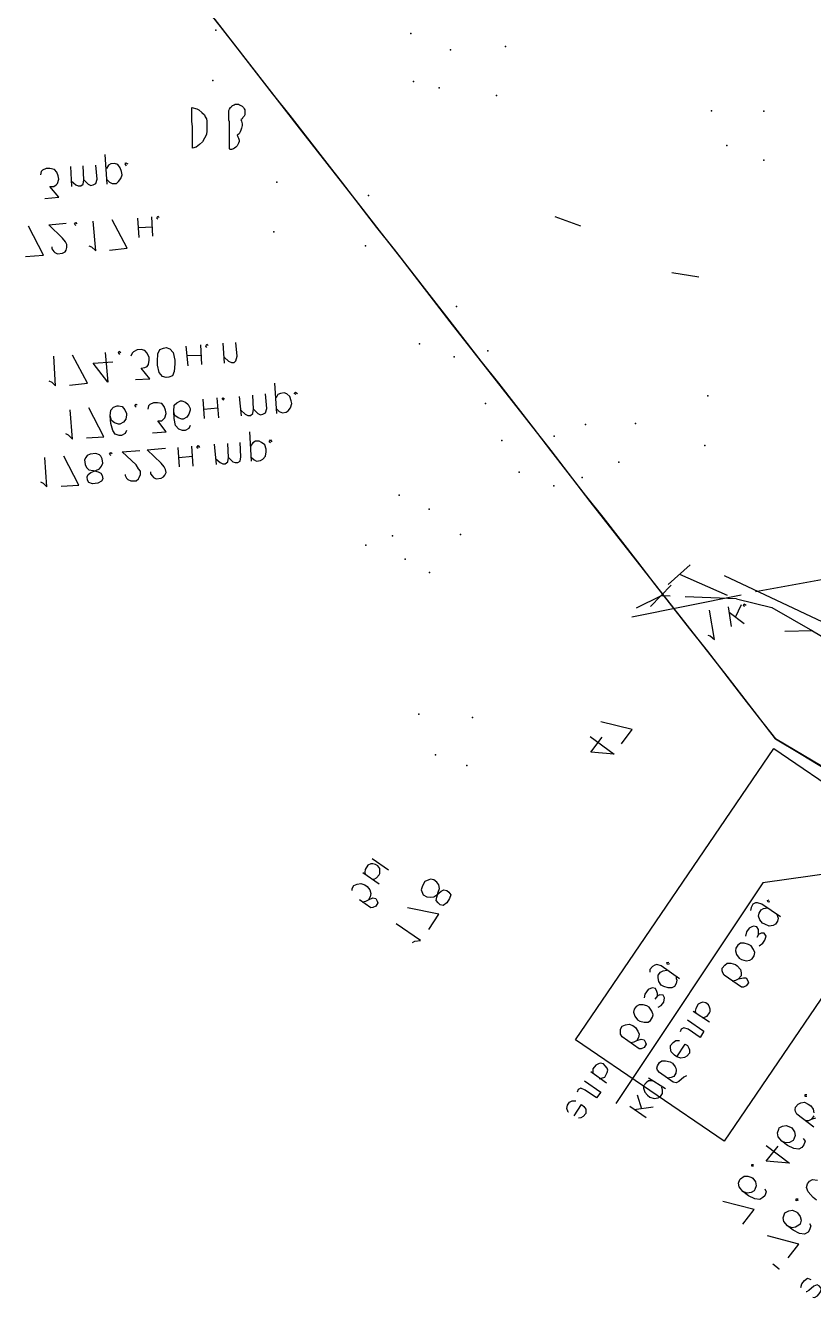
# Model space of a CAD drawing. Header units: metres. Extents: x 5 to 225, y 228 to 542.
# Drawn here: x 142.42 to 170.11, y 243.5 to 288.19 of the extents above; entities that cross this region are included whole.
import ezdxf

# ---------------------------------------------------------------- set-up
doc = ezdxf.new("R2010")
doc.units = ezdxf.units.M
for name, color, linetype in [('BOUNDARY', 7, 'Continuous'), ('BUILDING', 7, 'Continuous'), ('ELECTR_CABLE', 7, 'Continuous'), ('GRASS', 7, 'Continuous'), ('TREE', 7, 'Continuous'), ('WATER_PIPELINE', 7, 'Continuous')]:
    doc.layers.add(name, color=color, linetype=linetype)

msp = doc.modelspace()

# ---------------------------------------------------------------- linework, layer by layer
at = {"layer": 'BOUNDARY'}
msp.add_lwpolyline([(148.049, 289.702), (149.263, 288.157), (149.881, 287.362), (151.095, 285.795), (151.713, 285.022), (152.928, 283.455), (153.546, 282.66), (154.76, 281.092), (155.378, 280.32), (156.592, 278.752), (157.211, 277.957), (158.425, 276.39), (159.043, 275.617), (160.257, 274.05), (160.875, 273.255), (162.09, 271.687), (162.708, 270.915), (163.922, 269.347), (164.54, 268.552), (165.754, 266.985), (166.373, 266.212), (167.587, 264.645), (168.205, 263.85), (168.779, 263.122), (168.779, 263.122), (169.684, 262.592), (170.545, 262.062)], dxfattribs=at)
at = {"layer": 'BUILDING'}
msp.add_lwpolyline([(173.943, 259.222), (166.969, 248.992), (161.745, 252.554), (168.719, 262.784)], close=True, dxfattribs=at)
at = {"layer": 'ELECTR_CABLE'}
for points in [[(145.289, 282.616), (145.223, 283.653)], [(145.973, 283.256), (145.929, 283.322), (145.929, 283.322), (145.951, 283.366), (145.951, 283.366), (146.018, 283.322)], [(143.103, 282.108), (143.589, 282.152), (143.589, 282.152), (143.28, 282.527), (143.28, 282.527), (143.412, 282.527), (143.412, 282.527), (143.501, 282.594), (143.501, 282.594), (143.545, 282.638), (143.545, 282.638), (143.589, 282.792), (143.589, 282.792), (143.567, 282.903), (143.567, 282.903), (143.523, 283.035), (143.523, 283.035), (143.435, 283.123), (143.435, 283.123), (143.28, 283.168), (143.28, 283.168), (143.148, 283.168), (143.148, 283.168), (143.015, 283.101), (143.015, 283.101), (142.971, 283.057), (142.971, 283.057), (142.949, 282.947)], [(144.053, 282.527), (144.009, 283.234)], [(144.031, 282.726), (144.185, 282.594), (144.185, 282.594), (144.273, 282.549), (144.273, 282.549), (144.362, 282.549), (144.362, 282.549), (144.45, 282.616), (144.45, 282.616), (144.472, 282.77), (144.472, 282.77), (144.45, 283.256)], [(144.472, 282.77), (144.627, 282.616), (144.627, 282.616), (144.715, 282.571), (144.715, 282.571), (144.803, 282.594), (144.803, 282.594), (144.892, 282.638), (144.892, 282.638), (144.936, 282.792), (144.936, 282.792), (144.892, 283.278)], [(145.289, 282.77), (145.377, 282.682), (145.377, 282.682), (145.466, 282.638), (145.466, 282.638), (145.62, 282.638), (145.62, 282.638), (145.686, 282.704), (145.686, 282.704), (145.775, 282.814), (145.775, 282.814), (145.819, 282.947), (145.819, 282.947), (145.797, 283.057), (145.797, 283.057), (145.753, 283.19), (145.753, 283.19), (145.664, 283.3), (145.664, 283.3), (145.554, 283.344), (145.554, 283.344), (145.421, 283.322), (145.421, 283.322), (145.333, 283.278), (145.333, 283.278), (145.267, 283.168)], [(142.419, 280.077), (143.059, 280.121), (143.059, 280.121), (142.529, 281.136)], [(143.346, 280.408), (143.346, 280.342), (143.346, 280.342), (143.412, 280.253), (143.412, 280.253), (143.457, 280.209), (143.457, 280.209), (143.545, 280.165), (143.545, 280.165), (143.722, 280.187), (143.722, 280.187), (143.81, 280.231), (143.81, 280.231), (143.854, 280.297), (143.854, 280.297), (143.876, 280.386), (143.876, 280.386), (143.876, 280.496), (143.876, 280.496), (143.832, 280.585), (143.832, 280.585), (143.722, 280.717), (143.722, 280.717), (143.236, 281.181), (143.236, 281.181), (143.854, 281.247)], [(144.185, 281.158), (144.141, 281.203), (144.141, 281.203), (144.185, 281.269), (144.185, 281.269), (144.229, 281.225)], [(144.649, 280.452), (144.737, 280.408), (144.737, 280.408), (144.892, 280.275), (144.892, 280.275), (144.803, 281.313)], [(145.377, 280.297), (145.995, 280.364), (145.995, 280.364), (145.466, 281.357)], [(146.415, 280.739), (146.371, 281.423)], [(146.901, 280.783), (146.856, 281.468)], [(147.077, 281.379), (147.033, 281.423), (147.033, 281.423), (147.077, 281.49), (147.077, 281.49), (147.121, 281.445)], [(161.935, 281.136), (161.03, 281.468)], [(146.393, 281.092), (146.879, 281.114)], [(166.086, 279.348), (165.136, 279.503)], [(145.223, 276.699), (145.311, 275.661), (145.311, 275.661), (144.803, 276.324), (144.803, 276.324), (145.488, 276.368)], [(145.731, 276.633), (145.686, 276.699), (145.686, 276.699), (145.708, 276.743), (145.708, 276.743), (145.775, 276.699)], [(146.282, 275.75), (146.79, 275.772), (146.79, 275.772), (146.481, 276.147), (146.481, 276.147), (146.614, 276.169), (146.614, 276.169), (146.702, 276.213), (146.702, 276.213), (146.746, 276.279), (146.746, 276.279), (146.768, 276.434), (146.768, 276.434), (146.768, 276.522), (146.768, 276.522), (146.702, 276.677), (146.702, 276.677), (146.614, 276.765), (146.614, 276.765), (146.481, 276.809), (146.481, 276.809), (146.349, 276.787), (146.349, 276.787), (146.216, 276.721), (146.216, 276.721), (146.172, 276.677), (146.172, 276.677), (146.128, 276.566)], [(147.364, 275.816), (147.232, 275.86), (147.232, 275.86), (147.121, 275.992), (147.121, 275.992), (147.055, 276.257), (147.055, 276.257), (147.055, 276.39), (147.055, 276.39), (147.077, 276.655), (147.077, 276.655), (147.143, 276.809), (147.143, 276.809), (147.276, 276.853), (147.276, 276.853), (147.364, 276.876), (147.364, 276.876), (147.497, 276.831), (147.497, 276.831), (147.607, 276.699), (147.607, 276.699), (147.673, 276.434), (147.673, 276.434), (147.673, 276.302), (147.673, 276.302), (147.651, 276.037), (147.651, 276.037), (147.585, 275.882), (147.585, 275.882), (147.453, 275.838), (147.453, 275.838), (147.364, 275.816)], [(148.137, 276.235), (148.071, 276.92)], [(148.623, 276.279), (148.578, 276.964)], [(148.799, 276.876), (148.755, 276.92), (148.755, 276.92), (148.799, 276.986), (148.799, 276.986), (148.843, 276.942)], [(149.417, 276.324), (149.373, 277.03)], [(149.417, 276.522), (149.55, 276.39), (149.55, 276.39), (149.66, 276.346), (149.66, 276.346), (149.749, 276.346), (149.749, 276.346), (149.815, 276.412), (149.815, 276.412), (149.859, 276.566), (149.859, 276.566), (149.815, 277.052)], [(143.236, 275.705), (143.346, 275.661), (143.346, 275.661), (143.479, 275.529), (143.479, 275.529), (143.412, 276.566)], [(143.964, 275.551), (144.605, 275.617), (144.605, 275.617), (144.075, 276.611)], [(148.115, 276.589), (148.601, 276.611)], [(151.25, 274.557), (151.184, 275.617)], [(146.305, 274.778), (146.26, 274.822), (146.26, 274.822), (146.305, 274.889), (146.305, 274.889), (146.349, 274.844)], [(146.879, 273.873), (147.364, 273.917), (147.364, 273.917), (147.077, 274.293), (147.077, 274.293), (147.21, 274.293), (147.21, 274.293), (147.276, 274.359), (147.276, 274.359), (147.32, 274.403), (147.32, 274.403), (147.364, 274.557), (147.364, 274.557), (147.342, 274.668), (147.342, 274.668), (147.298, 274.8), (147.298, 274.8), (147.21, 274.911), (147.21, 274.911), (147.055, 274.933), (147.055, 274.933), (146.923, 274.933), (146.923, 274.933), (146.79, 274.867), (146.79, 274.867), (146.746, 274.822), (146.746, 274.822), (146.724, 274.712)], [(148.203, 274.138), (148.159, 274.028), (148.159, 274.028), (148.027, 273.961), (148.027, 273.961), (147.938, 273.961), (147.938, 273.961), (147.806, 274.006), (147.806, 274.006), (147.695, 274.138), (147.695, 274.138), (147.651, 274.381), (147.651, 274.381), (147.629, 274.624), (147.629, 274.624), (147.651, 274.844), (147.651, 274.844), (147.74, 274.933), (147.74, 274.933), (147.872, 274.999), (147.872, 274.999), (147.916, 274.999), (147.916, 274.999), (148.049, 274.955), (148.049, 274.955), (148.137, 274.867), (148.137, 274.867), (148.203, 274.734), (148.203, 274.734), (148.203, 274.668), (148.203, 274.668), (148.159, 274.535), (148.159, 274.535), (148.093, 274.425), (148.093, 274.425), (147.96, 274.359), (147.96, 274.359), (147.916, 274.359), (147.916, 274.359), (147.784, 274.403), (147.784, 274.403), (147.673, 274.491), (147.673, 274.491), (147.629, 274.624)], [(148.711, 274.381), (148.667, 275.065)], [(149.219, 274.403), (149.152, 275.109)], [(149.395, 275.021), (149.329, 275.065), (149.329, 275.065), (149.373, 275.109), (149.373, 275.109), (149.417, 275.065)], [(150.013, 274.469), (149.947, 275.154)], [(149.991, 274.668), (150.146, 274.535), (150.146, 274.535), (150.234, 274.491), (150.234, 274.491), (150.323, 274.491), (150.323, 274.491), (150.411, 274.557), (150.411, 274.557), (150.433, 274.712), (150.433, 274.712), (150.411, 275.198)], [(150.433, 274.712), (150.587, 274.557), (150.587, 274.557), (150.676, 274.513), (150.676, 274.513), (150.764, 274.535), (150.764, 274.535), (150.852, 274.58), (150.852, 274.58), (150.897, 274.734), (150.897, 274.734), (150.852, 275.242)], [(151.25, 274.712), (151.338, 274.624), (151.338, 274.624), (151.448, 274.58), (151.448, 274.58), (151.581, 274.602), (151.581, 274.602), (151.647, 274.646), (151.647, 274.646), (151.736, 274.756), (151.736, 274.756), (151.78, 274.911), (151.78, 274.911), (151.758, 274.999), (151.758, 274.999), (151.713, 275.154), (151.713, 275.154), (151.603, 275.242), (151.603, 275.242), (151.515, 275.286), (151.515, 275.286), (151.382, 275.264), (151.382, 275.264), (151.294, 275.22), (151.294, 275.22), (151.228, 275.109)], [(151.934, 275.22), (151.868, 275.264), (151.868, 275.264), (151.912, 275.308), (151.912, 275.308), (151.978, 275.264)], [(143.832, 273.851), (143.92, 273.807), (143.92, 273.807), (144.075, 273.652), (144.075, 273.652), (143.986, 274.69)], [(144.56, 273.696), (145.179, 273.741), (145.179, 273.741), (144.649, 274.756)], [(145.973, 273.961), (145.929, 273.851), (145.929, 273.851), (145.797, 273.785), (145.797, 273.785), (145.708, 273.785), (145.708, 273.785), (145.576, 273.829), (145.576, 273.829), (145.488, 273.961), (145.488, 273.961), (145.421, 274.204), (145.421, 274.204), (145.399, 274.469), (145.399, 274.469), (145.421, 274.668), (145.421, 274.668), (145.51, 274.778), (145.51, 274.778), (145.642, 274.822), (145.642, 274.822), (145.686, 274.822), (145.686, 274.822), (145.819, 274.8), (145.819, 274.8), (145.907, 274.69), (145.907, 274.69), (145.973, 274.557), (145.973, 274.557), (145.973, 274.513), (145.973, 274.513), (145.951, 274.359), (145.951, 274.359), (145.863, 274.248), (145.863, 274.248), (145.731, 274.182), (145.731, 274.182), (145.686, 274.182), (145.686, 274.182), (145.554, 274.226), (145.554, 274.226), (145.444, 274.315), (145.444, 274.315), (145.399, 274.469)], [(148.689, 274.712), (149.175, 274.756)], [(149.55, 273.012), (149.704, 272.858), (149.704, 272.858), (149.793, 272.835), (149.793, 272.835), (149.881, 272.835), (149.881, 272.835), (149.969, 272.88), (149.969, 272.88), (149.991, 273.034), (149.991, 273.034), (149.969, 273.542)], [(150.367, 272.88), (150.3, 273.917)], [(150.367, 273.012), (150.455, 272.924), (150.455, 272.924), (150.543, 272.88), (150.543, 272.88), (150.676, 272.902), (150.676, 272.902), (150.764, 272.946), (150.764, 272.946), (150.852, 273.056), (150.852, 273.056), (150.874, 273.211), (150.874, 273.211), (150.874, 273.299), (150.874, 273.299), (150.83, 273.454), (150.83, 273.454), (150.72, 273.542), (150.72, 273.542), (150.632, 273.586), (150.632, 273.586), (150.499, 273.586), (150.499, 273.586), (150.411, 273.52), (150.411, 273.52), (150.323, 273.409)], [(151.029, 273.52), (150.985, 273.564), (150.985, 273.564), (151.029, 273.63), (151.029, 273.63), (151.073, 273.564)], [(144.781, 272.085), (144.649, 272.129), (144.649, 272.129), (144.605, 272.217), (144.605, 272.217), (144.583, 272.328), (144.583, 272.328), (144.627, 272.416), (144.627, 272.416), (144.715, 272.482), (144.715, 272.482), (144.892, 272.548), (144.892, 272.548), (145.024, 272.615), (145.024, 272.615), (145.09, 272.703), (145.09, 272.703), (145.134, 272.813), (145.134, 272.813), (145.112, 272.968), (145.112, 272.968), (145.068, 273.056), (145.068, 273.056), (145.024, 273.1), (145.024, 273.1), (144.892, 273.145), (144.892, 273.145), (144.693, 273.122), (144.693, 273.122), (144.583, 273.078), (144.583, 273.078), (144.538, 273.012), (144.538, 273.012), (144.494, 272.924), (144.494, 272.924), (144.516, 272.769), (144.516, 272.769), (144.56, 272.659), (144.56, 272.659), (144.649, 272.571), (144.649, 272.571), (144.803, 272.548), (144.803, 272.548), (144.98, 272.504), (144.98, 272.504), (145.068, 272.46), (145.068, 272.46), (145.112, 272.372), (145.112, 272.372), (145.134, 272.261), (145.134, 272.261), (145.09, 272.173), (145.09, 272.173), (144.958, 272.107), (144.958, 272.107), (144.781, 272.085)], [(145.421, 273.078), (145.377, 273.122), (145.377, 273.122), (145.421, 273.189), (145.421, 273.189), (145.466, 273.145)], [(145.929, 272.416), (145.929, 272.372), (145.929, 272.372), (145.973, 272.284), (145.973, 272.284), (146.018, 272.239), (146.018, 272.239), (146.128, 272.195), (146.128, 272.195), (146.305, 272.195), (146.305, 272.195), (146.393, 272.261), (146.393, 272.261), (146.415, 272.306), (146.415, 272.306), (146.459, 272.416), (146.459, 272.416), (146.459, 272.526), (146.459, 272.526), (146.393, 272.615), (146.393, 272.615), (146.305, 272.747), (146.305, 272.747), (145.819, 273.211), (145.819, 273.211), (146.437, 273.255)], [(146.812, 272.504), (146.812, 272.438), (146.812, 272.438), (146.879, 272.35), (146.879, 272.35), (146.923, 272.306), (146.923, 272.306), (147.011, 272.261), (147.011, 272.261), (147.188, 272.284), (147.188, 272.284), (147.276, 272.328), (147.276, 272.328), (147.32, 272.394), (147.32, 272.394), (147.364, 272.482), (147.364, 272.482), (147.342, 272.593), (147.342, 272.593), (147.298, 272.681), (147.298, 272.681), (147.188, 272.813), (147.188, 272.813), (146.702, 273.277), (146.702, 273.277), (147.342, 273.343)], [(147.828, 272.681), (147.784, 273.365)], [(148.314, 272.703), (148.269, 273.409)], [(148.49, 273.321), (148.446, 273.365), (148.446, 273.365), (148.49, 273.432), (148.49, 273.432), (148.534, 273.365)], [(149.13, 272.769), (149.064, 273.476)], [(149.108, 272.968), (149.263, 272.835), (149.263, 272.835), (149.351, 272.791), (149.351, 272.791), (149.439, 272.791), (149.439, 272.791), (149.528, 272.858), (149.528, 272.858), (149.55, 273.012), (149.55, 273.012), (149.528, 273.498)], [(142.949, 272.151), (143.037, 272.107), (143.037, 272.107), (143.17, 271.974), (143.17, 271.974), (143.103, 273.012)], [(143.677, 271.997), (144.296, 272.041), (144.296, 272.041), (143.766, 273.056)], [(147.806, 273.012), (148.291, 273.056)], [(165.004, 268.552), (165.777, 269.237)], [(165.401, 268.906), (167.079, 268.177)], [(166.969, 268.862), (170.832, 267.051)], [(171.936, 268.994), (168.073, 268.288)], [(167.565, 268.177), (163.723, 267.404)], [(165.114, 268.53), (164.386, 267.78)], [(164.761, 268.155), (163.878, 267.714)], [(165.07, 268.133), (164.761, 268.155)], [(167.41, 268.045), (165.6, 268.111)], [(167.234, 267.073), (167.123, 267.758)], [(167.366, 267.404), (167.587, 267.846)], [(167.41, 268.045), (168.647, 267.736), (168.647, 267.736), (170.082, 266.919), (170.082, 266.919), (170.788, 266.499)], [(167.697, 267.78), (167.653, 267.802), (167.653, 267.802), (167.675, 267.868), (167.675, 267.868), (167.741, 267.824)], [(166.395, 266.764), (166.483, 266.742), (166.483, 266.742), (166.638, 266.61), (166.638, 266.61), (166.461, 267.647)], [(167.675, 267.162), (167.145, 267.559)], [(170.082, 266.919), (169.11, 266.897)], [(163.37, 262.945), (163.745, 263.453), (163.745, 263.453), (162.642, 263.718)], [(162.266, 263.21), (163.105, 262.592), (163.105, 262.592), (162.288, 262.658), (162.288, 262.658), (162.686, 263.188)], [(155.18, 258.507), (154.606, 258.905)], [(174.188, 258.618), (175.071, 259.015), (175.071, 259.015), (168.337, 258.066), (168.337, 258.066), (163.171, 250.317)], [(154.848, 258.022), (154.274, 258.419)], [(154.606, 258.198), (154.672, 258.198), (154.672, 258.198), (154.76, 258.243), (154.76, 258.243), (154.848, 258.353), (154.848, 258.353), (154.87, 258.397), (154.87, 258.397), (154.87, 258.507), (154.87, 258.507), (154.87, 258.574), (154.87, 258.574), (154.804, 258.662), (154.804, 258.662), (154.716, 258.706), (154.716, 258.706), (154.628, 258.728), (154.628, 258.728), (154.561, 258.728), (154.561, 258.728), (154.451, 258.684), (154.451, 258.684), (154.363, 258.53), (154.363, 258.53), (154.341, 258.441), (154.341, 258.441), (154.363, 258.375)], [(153.899, 257.795), (153.899, 257.867), (153.965, 257.978), (154.076, 258.022), (154.208, 258.044), (154.341, 258), (154.429, 257.933), (154.517, 257.823), (154.561, 257.691), (154.539, 257.58), (154.473, 257.47)], [(157.233, 257.359), (157.1, 257.271), (157.1, 257.271), (156.99, 257.293), (156.99, 257.293), (156.924, 257.359), (156.924, 257.359), (156.857, 257.448), (156.857, 257.448), (156.879, 257.558), (156.879, 257.558), (156.924, 257.735), (156.924, 257.735), (156.968, 257.867), (156.968, 257.867), (156.946, 258), (156.946, 258), (156.879, 258.088), (156.879, 258.088), (156.769, 258.176), (156.769, 258.176), (156.659, 258.198), (156.659, 258.198), (156.592, 258.176), (156.592, 258.176), (156.46, 258.11), (156.46, 258.11), (156.372, 257.956), (156.372, 257.956), (156.328, 257.823), (156.328, 257.823), (156.35, 257.757), (156.35, 257.757), (156.394, 257.646), (156.394, 257.646), (156.526, 257.58), (156.526, 257.58), (156.637, 257.558), (156.637, 257.558), (156.769, 257.58), (156.769, 257.58), (156.879, 257.646), (156.879, 257.646), (157.034, 257.779), (157.034, 257.779), (157.122, 257.823), (157.122, 257.823), (157.233, 257.801), (157.233, 257.801), (157.299, 257.735), (157.299, 257.735), (157.365, 257.646), (157.365, 257.646), (157.321, 257.514), (157.321, 257.514), (157.233, 257.359)], [(154.473, 257.47), (154.628, 257.536), (154.738, 257.514), (154.782, 257.426), (154.804, 257.359), (154.738, 257.249), (154.628, 257.205), (154.561, 257.183), (154.162, 257.464)], [(154.252, 257.404), (154.385, 257.426), (154.473, 257.47)], [(168.58, 257.404), (168.514, 257.382), (168.514, 257.382), (168.492, 257.448), (168.492, 257.448), (168.558, 257.47)], [(156.592, 256.432), (156.946, 256.962), (156.946, 256.962), (155.842, 257.183)], [(168.956, 256.874), (168.293, 257.315), (168.293, 257.315), (168.139, 257.359), (168.139, 257.359), (168.073, 257.359), (168.073, 257.359), (167.984, 257.315), (167.984, 257.315), (167.918, 257.205), (167.918, 257.205), (167.896, 257.095)], [(168.823, 256.962), (168.845, 256.896), (168.845, 256.896), (168.867, 256.83), (168.867, 256.83), (168.845, 256.719), (168.845, 256.719), (168.779, 256.609), (168.779, 256.609), (168.691, 256.565), (168.691, 256.565), (168.558, 256.543), (168.558, 256.543), (168.404, 256.609), (168.404, 256.609), (168.315, 256.653), (168.315, 256.653), (168.227, 256.763), (168.227, 256.763), (168.183, 256.896), (168.183, 256.896), (168.205, 257.006), (168.205, 257.006), (168.271, 257.117), (168.271, 257.117), (168.36, 257.161), (168.36, 257.161), (168.492, 257.183)], [(156.018, 255.969), (156.107, 256.013), (156.107, 256.013), (156.305, 256.035), (156.305, 256.035), (155.444, 256.631)], [(168.183, 256.256), (168.183, 256.366), (168.183, 256.366), (168.183, 256.432), (168.183, 256.432), (168.117, 256.521), (168.117, 256.521), (168.006, 256.543), (168.006, 256.543), (167.94, 256.521), (167.94, 256.521), (167.852, 256.476), (167.852, 256.476), (167.763, 256.344), (167.763, 256.344), (167.719, 256.189)], [(168.205, 255.858), (168.337, 255.946), (168.337, 255.946), (168.404, 256.057), (168.404, 256.057), (168.448, 256.189), (168.448, 256.189), (168.382, 256.3), (168.382, 256.3), (168.271, 256.3), (168.271, 256.3), (168.183, 256.256), (168.183, 256.256), (168.117, 256.145)], [(167.962, 255.395), (168.028, 255.505), (168.028, 255.505), (168.05, 255.615), (168.05, 255.615), (168.006, 255.726), (168.006, 255.726), (167.918, 255.858), (167.918, 255.858), (167.83, 255.902), (167.83, 255.902), (167.675, 255.946), (167.675, 255.946), (167.543, 255.946), (167.543, 255.946), (167.454, 255.88), (167.454, 255.88), (167.388, 255.77), (167.388, 255.77), (167.366, 255.682), (167.366, 255.682), (167.41, 255.549), (167.41, 255.549), (167.499, 255.417), (167.499, 255.417), (167.587, 255.373), (167.587, 255.373), (167.741, 255.328), (167.741, 255.328), (167.874, 255.35), (167.874, 255.35), (167.962, 255.395)], [(165.048, 255.218), (164.982, 255.196), (164.982, 255.196), (164.96, 255.262), (164.96, 255.262), (165.026, 255.284)], [(167.256, 254.622), (167.388, 254.644), (167.388, 254.644), (167.476, 254.688), (167.476, 254.688), (167.653, 254.732), (167.653, 254.732), (167.741, 254.732), (167.741, 254.732), (167.808, 254.622), (167.808, 254.622), (167.83, 254.556), (167.83, 254.556), (167.741, 254.445), (167.741, 254.445), (167.653, 254.401), (167.653, 254.401), (167.587, 254.401), (167.587, 254.401), (166.969, 254.821), (166.969, 254.821), (166.925, 254.909), (166.925, 254.909), (166.902, 254.975), (166.902, 254.975), (166.902, 255.063), (166.902, 255.063), (166.991, 255.174), (166.991, 255.174), (167.079, 255.24), (167.079, 255.24), (167.212, 255.24), (167.212, 255.24), (167.366, 255.196), (167.366, 255.196), (167.432, 255.152), (167.432, 255.152), (167.543, 255.019), (167.543, 255.019), (167.565, 254.909), (167.565, 254.909), (167.565, 254.798), (167.565, 254.798), (167.476, 254.688)], [(165.401, 254.688), (164.761, 255.152), (164.761, 255.152), (164.606, 255.196), (164.606, 255.196), (164.54, 255.174), (164.54, 255.174), (164.452, 255.13), (164.452, 255.13), (164.364, 255.019), (164.364, 255.019), (164.364, 254.931)], [(165.291, 254.776), (165.291, 254.71), (165.291, 254.71), (165.313, 254.644), (165.313, 254.644), (165.291, 254.534), (165.291, 254.534), (165.225, 254.423), (165.225, 254.423), (165.136, 254.379), (165.136, 254.379), (165.004, 254.379), (165.004, 254.379), (164.849, 254.423), (164.849, 254.423), (164.761, 254.467), (164.761, 254.467), (164.673, 254.6), (164.673, 254.6), (164.651, 254.732), (164.651, 254.732), (164.651, 254.821), (164.651, 254.821), (164.739, 254.931), (164.739, 254.931), (164.827, 254.975), (164.827, 254.975), (164.96, 254.997)], [(164.628, 254.092), (164.628, 254.18), (164.628, 254.18), (164.606, 254.247), (164.606, 254.247), (164.562, 254.357), (164.562, 254.357), (164.452, 254.379), (164.452, 254.379), (164.386, 254.357), (164.386, 254.357), (164.297, 254.313), (164.297, 254.313), (164.187, 254.158), (164.187, 254.158), (164.165, 254.026)], [(164.651, 253.695), (164.761, 253.761), (164.761, 253.761), (164.849, 253.871), (164.849, 253.871), (164.871, 254.026), (164.871, 254.026), (164.827, 254.114), (164.827, 254.114), (164.717, 254.136), (164.717, 254.136), (164.628, 254.092), (164.628, 254.092), (164.54, 253.982)], [(166.218, 253.319), (166.284, 253.341), (166.284, 253.341), (166.373, 253.386), (166.373, 253.386), (166.461, 253.496), (166.461, 253.496), (166.483, 253.54), (166.483, 253.54), (166.483, 253.628), (166.483, 253.628), (166.461, 253.695), (166.461, 253.695), (166.417, 253.783), (166.417, 253.783), (166.328, 253.849), (166.328, 253.849), (166.218, 253.871), (166.218, 253.871), (166.152, 253.849), (166.152, 253.849), (166.064, 253.805), (166.064, 253.805), (165.975, 253.65), (165.975, 253.65), (165.953, 253.562), (165.953, 253.562), (165.975, 253.496)], [(164.386, 253.231), (164.452, 253.341), (164.452, 253.341), (164.474, 253.43), (164.474, 253.43), (164.43, 253.562), (164.43, 253.562), (164.341, 253.695), (164.341, 253.695), (164.253, 253.739), (164.253, 253.739), (164.121, 253.783), (164.121, 253.783), (163.988, 253.783), (163.988, 253.783), (163.878, 253.717), (163.878, 253.717), (163.812, 253.628), (163.812, 253.628), (163.79, 253.518), (163.79, 253.518), (163.834, 253.386), (163.834, 253.386), (163.922, 253.253), (163.922, 253.253), (164.01, 253.209), (164.01, 253.209), (164.165, 253.165), (164.165, 253.165), (164.297, 253.165), (164.297, 253.165), (164.386, 253.231)], [(166.461, 253.165), (165.887, 253.54)], [(163.679, 252.458), (163.812, 252.48), (163.812, 252.48), (163.9, 252.525), (163.9, 252.525), (164.054, 252.569), (164.054, 252.569), (164.165, 252.547), (164.165, 252.547), (164.209, 252.458), (164.209, 252.458), (164.231, 252.392), (164.231, 252.392), (164.165, 252.282), (164.165, 252.282), (164.054, 252.238), (164.054, 252.238), (163.988, 252.238), (163.988, 252.238), (163.392, 252.657), (163.392, 252.657), (163.326, 252.745), (163.326, 252.745), (163.326, 252.812), (163.326, 252.812), (163.326, 252.922), (163.326, 252.922), (163.392, 253.032), (163.392, 253.032), (163.503, 253.077), (163.503, 253.077), (163.635, 253.099), (163.635, 253.099), (163.767, 253.054), (163.767, 253.054), (163.856, 252.988), (163.856, 252.988), (163.944, 252.856), (163.944, 252.856), (163.988, 252.745), (163.988, 252.745), (163.966, 252.635), (163.966, 252.635), (163.9, 252.525)], [(165.688, 253.253), (166.262, 252.856), (166.262, 252.856), (166.13, 252.635), (166.13, 252.635), (165.71, 252.922), (165.71, 252.922), (165.556, 252.966), (165.556, 252.966), (165.467, 252.922), (165.467, 252.922), (165.423, 252.834)], [(165.313, 251.951), (165.6, 252.392), (165.6, 252.392), (165.688, 252.348), (165.688, 252.348), (165.732, 252.26), (165.732, 252.26), (165.754, 252.193), (165.754, 252.193), (165.754, 252.083), (165.754, 252.083), (165.666, 251.973), (165.666, 251.973), (165.578, 251.929), (165.578, 251.929), (165.445, 251.906), (165.445, 251.906), (165.313, 251.951), (165.313, 251.951), (165.225, 252.017), (165.225, 252.017), (165.114, 252.127), (165.114, 252.127), (165.092, 252.26), (165.092, 252.26), (165.092, 252.348), (165.092, 252.348), (165.18, 252.458), (165.18, 252.458), (165.269, 252.525), (165.269, 252.525), (165.401, 252.525)], [(162.597, 251.178), (162.664, 251.2), (162.664, 251.2), (162.774, 251.244), (162.774, 251.244), (162.84, 251.354), (162.84, 251.354), (162.862, 251.399), (162.862, 251.399), (162.884, 251.487), (162.884, 251.487), (162.862, 251.553), (162.862, 251.553), (162.796, 251.641), (162.796, 251.641), (162.73, 251.708), (162.73, 251.708), (162.619, 251.73), (162.619, 251.73), (162.553, 251.708), (162.553, 251.708), (162.465, 251.664), (162.465, 251.664), (162.355, 251.531), (162.355, 251.531), (162.355, 251.421), (162.355, 251.421), (162.355, 251.354)], [(165.644, 251.288), (165.556, 251.244), (165.556, 251.244), (165.379, 251.09), (165.379, 251.09), (165.291, 251.045), (165.291, 251.045), (165.18, 251.067), (165.18, 251.067), (164.695, 251.399), (164.695, 251.399), (164.628, 251.487), (164.628, 251.487), (164.606, 251.553), (164.606, 251.553), (164.628, 251.641), (164.628, 251.641), (164.695, 251.752), (164.695, 251.752), (164.783, 251.818), (164.783, 251.818), (164.915, 251.818), (164.915, 251.818), (165.07, 251.774), (165.07, 251.774), (165.158, 251.73), (165.158, 251.73), (165.247, 251.597), (165.247, 251.597), (165.269, 251.553), (165.269, 251.553), (165.291, 251.487), (165.291, 251.487), (165.269, 251.377), (165.269, 251.377), (165.202, 251.266), (165.202, 251.266), (165.114, 251.222), (165.114, 251.222), (164.982, 251.2)], [(162.84, 251.023), (162.288, 251.421)], [(164.915, 250.825), (164.319, 251.2)], [(162.068, 251.112), (162.642, 250.714), (162.642, 250.714), (162.487, 250.516), (162.487, 250.516), (162.09, 250.781), (162.09, 250.781), (161.935, 250.847), (161.935, 250.847), (161.847, 250.803), (161.847, 250.803), (161.803, 250.714)], [(164.452, 251.112), (164.319, 251.112), (164.319, 251.112), (164.231, 251.045), (164.231, 251.045), (164.143, 250.935), (164.143, 250.935), (164.143, 250.847), (164.143, 250.847), (164.165, 250.781), (164.165, 250.781), (164.187, 250.714), (164.187, 250.714), (164.275, 250.604), (164.275, 250.604), (164.364, 250.538), (164.364, 250.538), (164.518, 250.493), (164.518, 250.493), (164.651, 250.516), (164.651, 250.516), (164.739, 250.56), (164.739, 250.56), (164.805, 250.67), (164.805, 250.67), (164.805, 250.781), (164.805, 250.781), (164.783, 250.891)], [(161.497, 250.003), (161.494, 250.008), (161.449, 250.14), (161.471, 250.251), (161.538, 250.361), (161.626, 250.405), (161.758, 250.405)], [(164.077, 250.118), (163.922, 250.604)], [(161.703, 249.882), (161.957, 250.273), (162.045, 250.206), (162.112, 250.118), (162.112, 250.052), (162.112, 249.964), (162.023, 249.853), (161.935, 249.809), (161.852, 249.795)], [(164.231, 249.809), (163.657, 250.206)], [(164.474, 250.184), (163.812, 250.096)]]:
    msp.add_lwpolyline(points, dxfattribs=at)
at = {"layer": 'GRASS'}
msp.add_lwpolyline([(172.687, 260.803), (168.779, 263.122), (167.079, 265.329), (162.266, 271.467), (160.897, 273.255), (157.343, 277.781), (155.621, 280.01), (154.937, 280.894), (154.12, 281.931), (152.133, 284.47), (149.086, 288.4)], dxfattribs=at)
for points in [[(148.512, 285.221), (148.623, 285.132), (148.711, 285.044), (148.733, 284.978), (148.777, 284.912), (148.799, 284.823), (148.799, 284.625), (148.799, 284.492), (148.777, 284.36), (148.711, 284.227), (148.645, 284.095), (148.534, 284.006), (148.424, 283.918), (148.291, 283.874), (148.291, 283.918), (148.291, 284.006), (148.291, 284.095), (148.291, 284.205), (148.291, 284.338), (148.291, 284.47), (148.291, 284.625), (148.269, 284.823), (148.269, 284.89), (148.269, 284.978), (148.269, 285.022), (148.269, 285.132), (148.269, 285.221), (148.269, 285.243), (148.269, 285.309), (148.446, 285.265)], [(149.594, 284.006), (149.594, 284.051), (149.594, 284.095), (149.594, 284.161), (149.594, 284.227), (149.594, 284.271), (149.594, 284.316), (149.594, 284.338), (149.594, 284.382), (149.594, 284.448), (149.594, 284.514), (149.594, 284.58), (149.594, 284.647), (149.594, 284.735), (149.594, 284.801), (149.572, 284.867), (149.572, 284.89), (149.572, 284.912), (149.572, 284.956), (149.572, 285), (149.572, 285.044), (149.572, 285.088), (149.572, 285.154), (149.572, 285.199), (149.594, 285.243), (149.616, 285.287), (149.616, 285.309), (149.66, 285.331), (149.682, 285.375), (149.704, 285.375), (149.749, 285.397), (149.793, 285.419), (149.903, 285.419), (149.947, 285.397), (149.991, 285.375), (150.036, 285.353), (150.08, 285.309), (150.102, 285.265), (150.124, 285.221), (150.124, 285.199), (150.124, 285.154), (150.124, 285.11), (150.124, 285.044), (150.102, 285), (150.058, 284.956), (150.036, 284.912), (149.991, 284.89), (150.013, 284.823), (150.036, 284.735), (150.036, 284.669), (150.013, 284.58), (149.991, 284.514), (149.969, 284.448), (149.925, 284.382), (149.859, 284.338), (149.881, 284.271), (149.903, 284.227), (149.925, 284.161), (149.925, 284.117), (149.903, 284.051), (149.881, 284.006), (149.859, 283.962), (149.815, 283.918), (149.771, 283.874), (149.726, 283.852), (149.66, 283.83), (149.616, 283.83), (149.594, 283.852), (149.594, 283.874), (149.594, 283.918), (149.594, 283.94)]]:
    msp.add_lwpolyline(points, close=True, dxfattribs=at)
at = {"layer": 'TREE'}
for p in [(149.108, 288.021), (155.962, 287.91), (159.292, 287.45), (157.358, 287.334), (149.006, 286.258), (156.061, 286.226), (156.953, 285.993), (158.975, 285.729), (166.528, 285.193), (168.366, 285.179), (167.07, 283.972), (168.367, 283.455), (151.25, 282.679), (154.473, 282.215), (151.147, 280.938), (154.37, 280.452), (157.566, 278.321), (156.267, 277.006), (158.673, 276.756), (157.483, 276.544), (158.587, 274.911), (166.395, 275.172), (162.098, 274.175), (163.856, 274.202), (159.161, 273.605), (161.004, 273.756), (166.292, 273.432), (163.266, 272.842), (159.767, 272.489), (161.987, 272.306), (160.993, 272.019), (155.554, 271.686), (156.602, 271.199), (155.32, 270.253), (157.713, 270.303), (154.379, 269.933), (155.766, 269.441), (156.622, 268.972), (156.239, 263.997), (158.129, 263.873), (156.826, 262.562), (157.934, 262.188)]:
    msp.add_point(p, dxfattribs=at)
at = {"layer": 'WATER_PIPELINE'}
for points in [[(170.126, 249.478), (169.53, 249.942), (169.53, 249.942), (169.485, 250.03), (169.485, 250.03), (169.463, 250.096), (169.463, 250.096), (169.485, 250.184), (169.485, 250.184), (169.574, 250.295), (169.574, 250.295), (169.662, 250.339), (169.662, 250.339), (169.795, 250.361), (169.795, 250.361), (169.927, 250.295), (169.927, 250.295), (170.015, 250.229), (170.015, 250.229), (170.104, 250.118), (170.104, 250.118), (170.126, 249.986)], [(169.883, 250.56), (169.817, 250.56), (169.817, 250.56), (169.817, 250.626), (169.817, 250.626), (169.883, 250.626)], [(170.126, 249.875), (170.037, 249.765)], [(169.75, 249.081), (169.817, 248.992), (169.817, 248.992), (169.772, 248.86), (169.772, 248.86), (169.706, 248.771), (169.706, 248.771), (169.596, 248.705), (169.596, 248.705), (169.419, 248.727), (169.419, 248.727), (169.198, 248.838), (169.198, 248.838), (169, 248.992), (169, 248.992), (168.867, 249.147), (168.867, 249.147), (168.845, 249.279), (168.845, 249.279), (168.889, 249.412), (168.889, 249.412), (168.911, 249.456), (168.911, 249.456), (169.022, 249.522), (169.022, 249.522), (169.154, 249.544), (169.154, 249.544), (169.309, 249.478), (169.309, 249.478), (169.353, 249.456), (169.353, 249.456), (169.441, 249.323), (169.441, 249.323), (169.463, 249.191), (169.463, 249.191), (169.419, 249.058), (169.419, 249.058), (169.397, 249.014), (169.397, 249.014), (169.265, 248.948), (169.265, 248.948), (169.132, 248.926), (169.132, 248.926), (169, 248.992)], [(169.817, 249.721), (169.949, 249.721), (169.949, 249.721), (170.037, 249.765), (170.037, 249.765), (170.192, 249.809)], [(168.448, 248.838), (169.265, 248.22), (169.265, 248.22), (168.448, 248.286), (168.448, 248.286), (168.867, 248.816)], [(168.006, 248.109), (167.94, 248.109), (167.94, 248.109), (167.94, 248.175), (167.94, 248.175), (168.006, 248.175)], [(168.404, 247.314), (168.448, 247.204), (168.448, 247.204), (168.404, 247.072), (168.404, 247.072), (168.337, 247.005), (168.337, 247.005), (168.227, 246.939), (168.227, 246.939), (168.05, 246.961), (168.05, 246.961), (167.83, 247.072), (167.83, 247.072), (167.631, 247.226), (167.631, 247.226), (167.499, 247.381), (167.499, 247.381), (167.476, 247.513), (167.476, 247.513), (167.521, 247.646), (167.521, 247.646), (167.543, 247.668), (167.543, 247.668), (167.675, 247.756), (167.675, 247.756), (167.808, 247.756), (167.808, 247.756), (167.94, 247.712), (167.94, 247.712), (167.984, 247.69), (167.984, 247.69), (168.073, 247.557), (168.073, 247.557), (168.095, 247.425), (168.095, 247.425), (168.05, 247.292), (168.05, 247.292), (168.028, 247.248), (168.028, 247.248), (167.918, 247.182), (167.918, 247.182), (167.786, 247.16), (167.786, 247.16), (167.631, 247.226)], [(170.214, 246.917), (170.104, 247.005), (170.104, 247.005), (169.927, 247.204), (169.927, 247.204), (169.861, 247.359), (169.861, 247.359), (169.905, 247.491), (169.905, 247.491), (169.971, 247.579), (169.971, 247.579), (170.082, 247.646), (170.082, 247.646), (170.258, 247.623)], [(167.631, 246.078), (168.028, 246.586), (168.028, 246.586), (166.925, 246.873)], [(169.574, 246.917), (169.508, 246.895), (169.508, 246.895), (169.508, 246.961), (169.508, 246.961), (169.574, 246.961)], [(169.971, 246.1), (170.015, 246.012), (170.015, 246.012), (169.971, 245.879), (169.971, 245.879), (169.927, 245.791), (169.927, 245.791), (169.795, 245.725), (169.795, 245.725), (169.618, 245.747), (169.618, 245.747), (169.397, 245.857), (169.397, 245.857), (169.198, 246.012), (169.198, 246.012), (169.066, 246.166), (169.066, 246.166), (169.044, 246.299), (169.044, 246.299), (169.088, 246.431), (169.088, 246.431), (169.11, 246.475), (169.11, 246.475), (169.243, 246.542), (169.243, 246.542), (169.375, 246.564), (169.375, 246.564), (169.53, 246.498), (169.53, 246.498), (169.552, 246.475), (169.552, 246.475), (169.64, 246.343), (169.64, 246.343), (169.684, 246.211), (169.684, 246.211), (169.64, 246.078), (169.64, 246.078), (169.596, 246.034), (169.596, 246.034), (169.485, 245.968), (169.485, 245.968), (169.353, 245.946), (169.353, 245.946), (169.198, 246.012)], [(169.221, 244.886), (169.596, 245.372), (169.596, 245.372), (168.492, 245.659)], [(168.896, 244.487), (168.911, 244.489), (168.686, 244.665)], [(169.662, 243.849), (169.706, 243.981), (169.795, 244.091), (169.905, 244.179), (170.015, 244.135)], [(170.092, 243.506), (170.148, 243.495), (170.258, 243.561), (170.346, 243.672), (170.391, 243.804), (170.324, 243.892), (170.236, 243.937), (170.126, 243.892), (169.949, 243.738), (169.861, 243.694), (169.857, 243.695)]]:
    msp.add_lwpolyline(points, dxfattribs=at)

doc.saveas('drawing.dxf')
